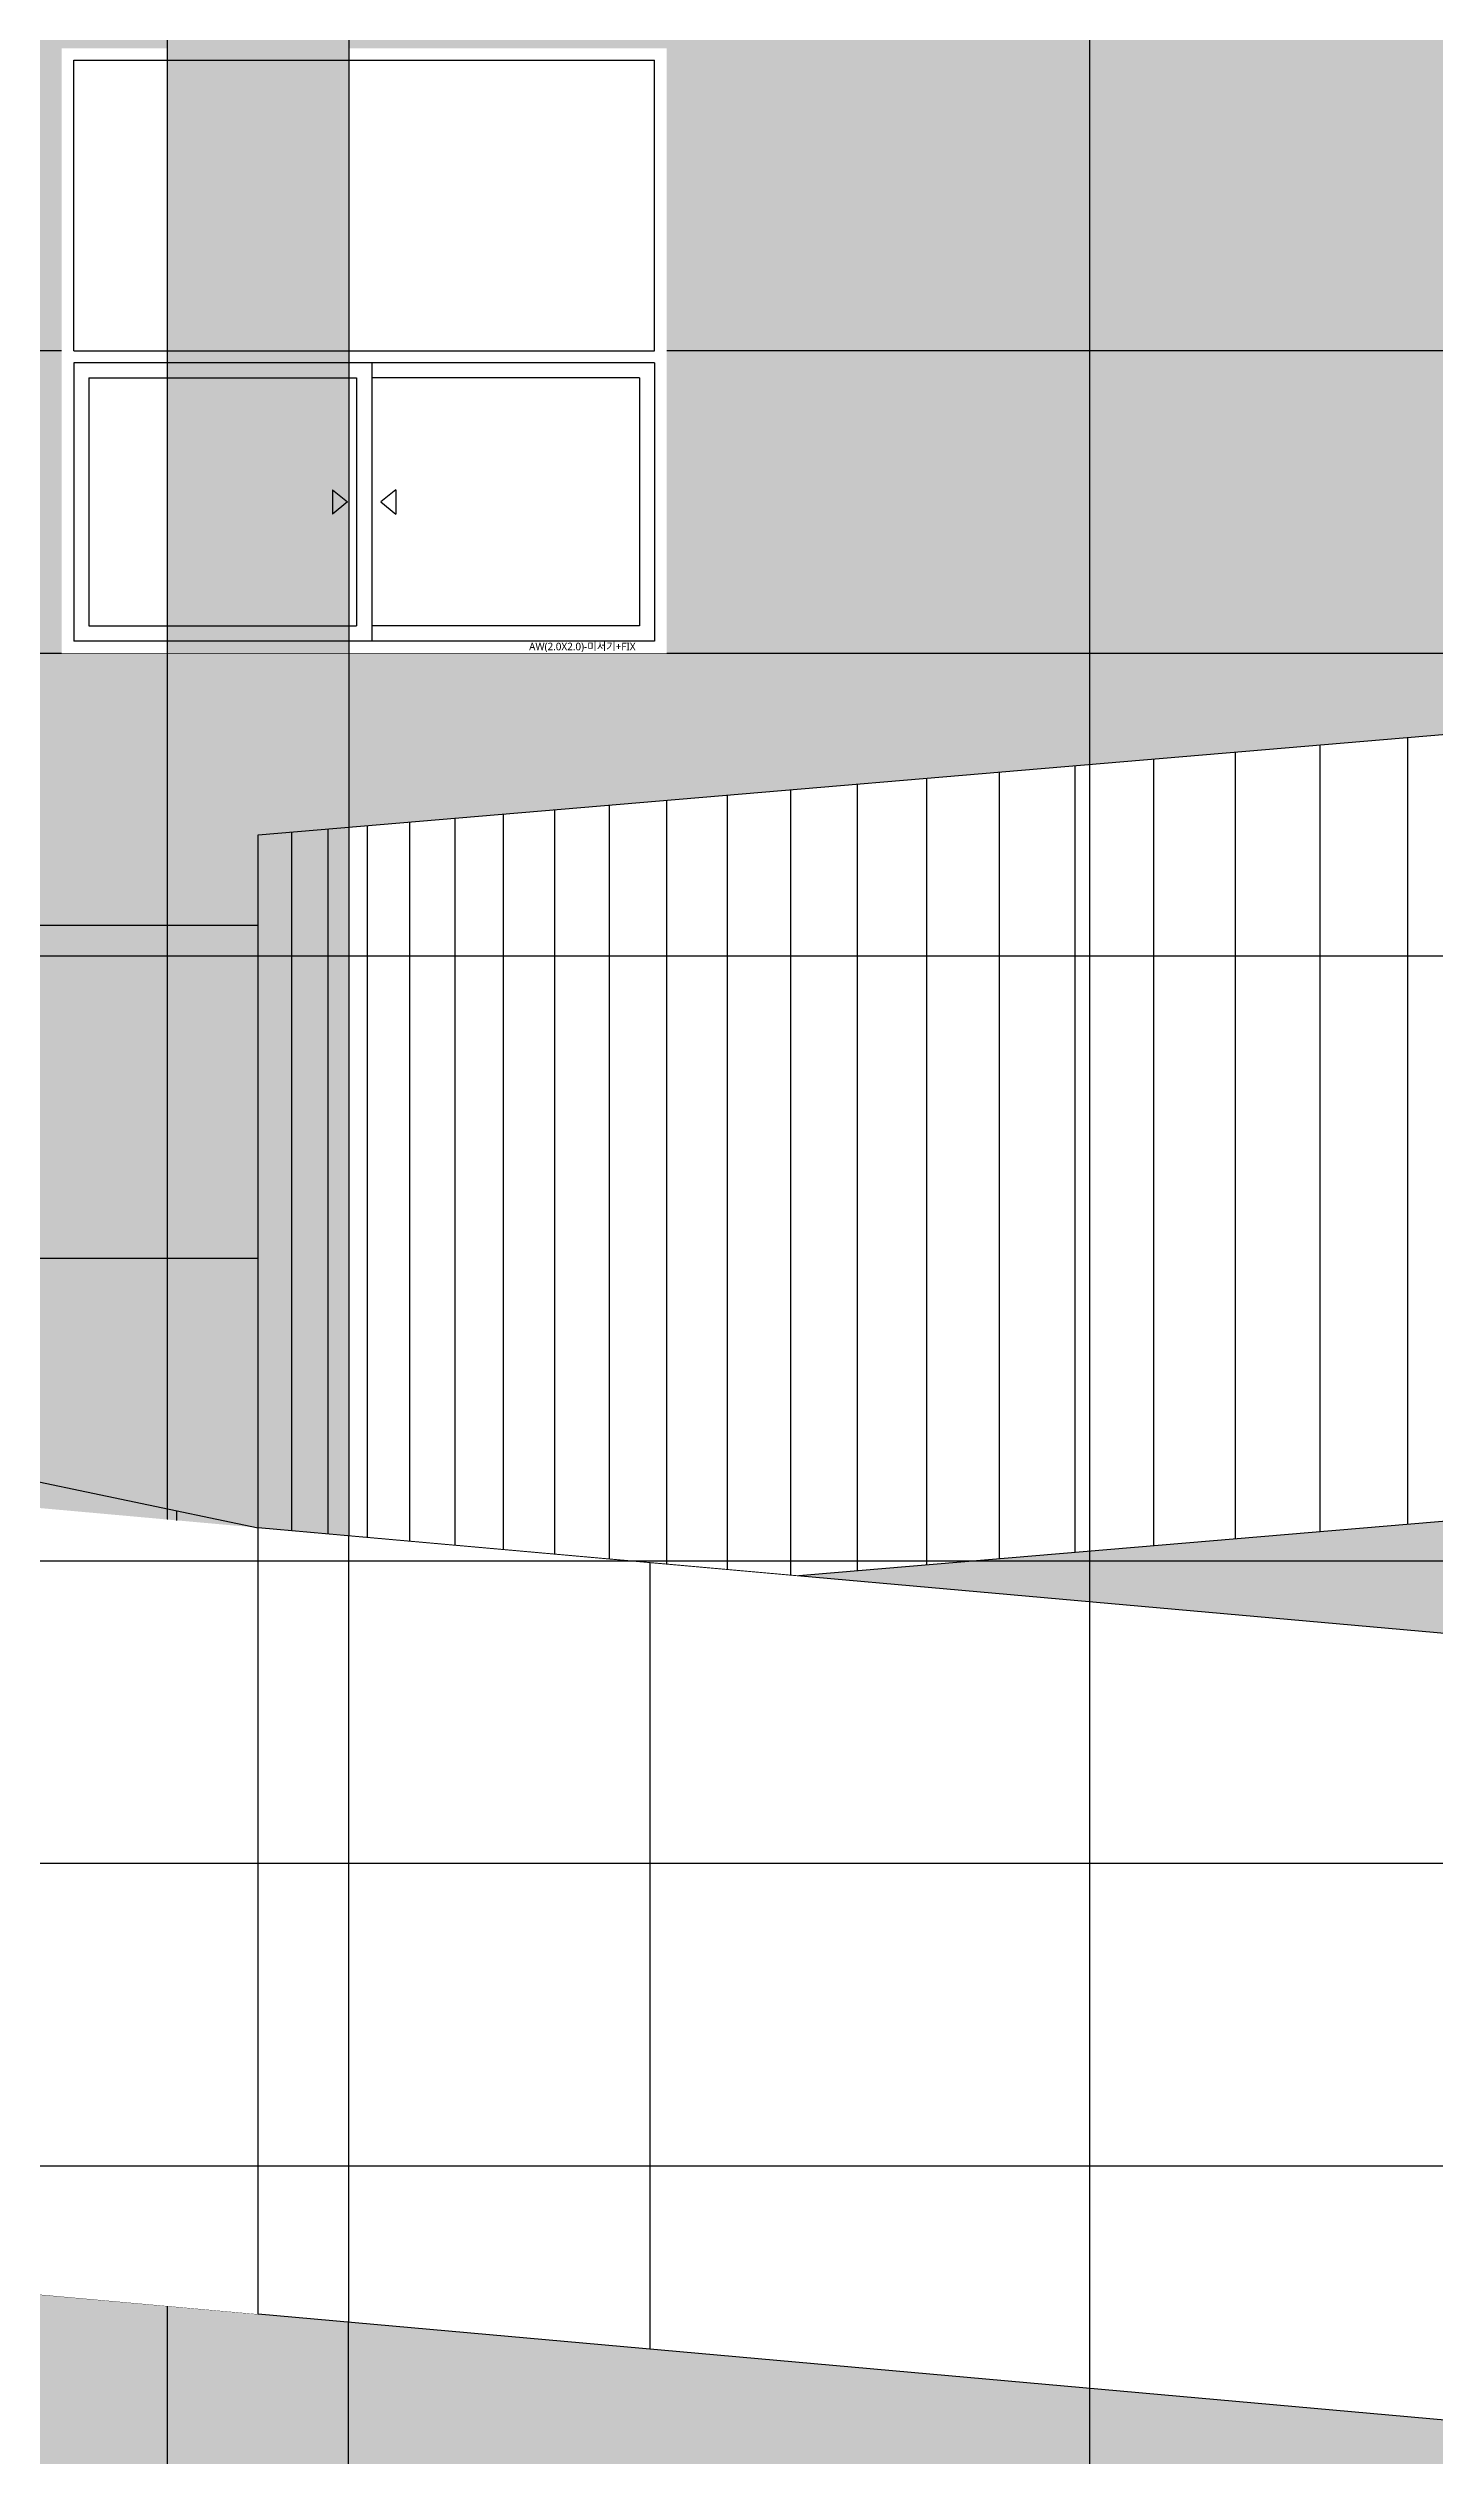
# Model space of a CAD drawing. Header units: millimetres. Extents: x 37653813 to 38677796, y 586285 to 874285.
# Drawn here: x 38244621 to 38249207, y 675376 to 683334 of the extents above; entities that cross this region are included whole.
import ezdxf

# ---------------------------------------------------------------- set-up
doc = ezdxf.new("R2010")
doc.units = ezdxf.units.MM
doc.header["$LTSCALE"] = 1000
doc.header["$MEASUREMENT"] = 0
doc.layers.get('0').update_dxf_attribs({"linetype": 'CONTINUOUS'})
doc.layers.get('Defpoints').update_dxf_attribs({"color": 161, "linetype": 'CONTINUOUS'})
for name, color, linetype in [('cen', 1, 'CONTINUOUS'), ('ELE-3', 7, 'CONTINUOUS'), ('ELE4', 4, 'CONTINUOUS'), ('HAT-251', 251, 'CONTINUOUS'), ('RAMP-ELE2', 4, 'CONTINUOUS'), ('WID', 4, 'CONTINUOUS'), ('WIN-G', 252, 'CONTINUOUS'), ('램프좌측면', 7, 'CONTINUOUS'), ('먹-적색 14', 14, 'CONTINUOUS'), ('먹-적색(가로선) 26', 26, 'CONTINUOUS')]:
    doc.layers.add(name, color=color, linetype=linetype)
doc.styles.add('나눔바른고딕', font='NanumBarunGothic.ttf')

# ---------------------------------------------------------------- blocks, each defined once
blk = doc.blocks.new('sdmklfsdfsdf')
at = {"layer": 'cen', "ltscale": 5}
blk.add_line((38172115.7, 816642.5), (38329335, 816642.5), dxfattribs=at)
blk = doc.blocks.new('램프 서측입면')
at = {"layer": 'HAT-251', "ltscale": 0.1}
h = blk.add_hatch(color=256, dxfattribs=at)
h.dxf.hatch_style = 1
h.paths.add_polyline_path([(25500, 37709.3), (25200, 37736.3), (25200, 30336.3), (25800, 30282.5), (25798.8, 37682.9)])
at = {"layer": 'ELE-3', "ltscale": 1000}
for points in [[(25200, 40336.3), (25200, 48836.3)], [(25200, 30336.3), (25200, 37736.3)], [(25798.8, 30282.7), (25798.8, 37682.9)]]:
    blk.add_lwpolyline(points, dxfattribs=at)
at = {"layer": 'HAT-251', "ltscale": 0.1}
blk.add_line((25230, 40365.5), (25230, 40333.6), dxfattribs=at)
blk.add_line((25230, 40365.5), (25230, 40333.6), dxfattribs=at)
blk.add_wipeout([(43500, 44121.7), (43500, 41521.7), (25500, 40000), (25500, 42600)]).dxf.layer = 'ELE4'
h = blk.add_hatch(color=256, dxfattribs=at)
h.dxf.hatch_style = 1
h.paths.add_polyline_path([(25500, 48809.3), (25200, 48836.3), (25200, 40336.3), (25800, 40282.5), (25798.8, 48782.7)])
at = {"layer": 'ELE-3', "ltscale": 1000}
blk.add_lwpolyline([(25800, 40282.5), (25800, 48782.8)], dxfattribs=at)
at = {"layer": 'HAT-251', "ltscale": 0.1}
for p, q in [((29300, 42921.2), (29300, 40321.2)), ((28200, 42828.3), (28200, 40228.3)), ((28460, 42850.2), (28460, 40250.2)), ((28730, 42873.1), (28730, 40273.1)), ((29010, 42896.7), (29010, 40296.7)), ((27260, 42748.8), (27260, 40148.8)), ((27480, 42767.4), (27480, 40167.4)), ((27710, 42786.8), (27710, 40186.8)), ((27950, 42807.1), (27950, 40207.1)), ((26310, 42668.5), (26310, 40237)), ((26480, 42682.8), (26480, 40221.9)), ((26660, 42698.1), (26660, 40205.8)), ((26850, 42714.1), (26850, 40188.9)), ((27050, 42731), (27050, 40131)), ((25610, 42609.3), (25610, 40299.5)), ((25730, 42619.4), (25730, 40288.8)), ((25860, 42630.4), (25860, 40277.2)), ((26000, 42642.3), (26000, 40264.7)), ((26150, 42655), (26150, 40251.3))]:
    blk.add_line(p, q, dxfattribs=at)
at = {"layer": 'RAMP-ELE2', "ltscale": 0.1}
for p, q in [((25500, 42600), (43500, 44121.7)), ((25500, 40000), (25500, 42600)), ((25500, 40000), (43500, 41521.7)), ((25500, 37709.3), (0, 40000))]:
    blk.add_line(p, q, dxfattribs=at)
blk.add_wipeout([(0, 40000), (0, 42600), (25500, 40309.3), (25500, 37709.3)]).dxf.layer = 'RAMP-ELE2'
at = {"layer": 'HAT-251', "ltscale": 0.1}
blk.add_line((25230, 40365.5), (25230, 40333.6), dxfattribs=at)
blk.add_wipeout([(25500, 37709.3), (25500, 40309.3), (43500, 38703.1), (43500, 36103.1)]).dxf.layer = 'ELE4'
for p, q in [((25798.8, 40282.7), (25798.8, 37682.7)), ((26794.9, 40193.8), (26794.9, 37593.8))]:
    blk.add_line(p, q, dxfattribs=at)
at = {"layer": 'RAMP-ELE2', "ltscale": 0.1}
for p, q in [((14500, 42600), (25500, 40309.3)), ((25500, 37709.3), (25500, 40309.3)), ((43500, 38703.1), (25500, 40309.3)), ((43500, 36103.1), (25500, 37709.3))]:
    blk.add_line(p, q, dxfattribs=at)
blk = doc.blocks.new('A$C7b43b290')
at = {"ltscale": 1000}
blk.add_wipeout([(93.8, 2010.4), (2093.8, 2010.4), (2093.8, 10.4), (93.8, 10.4)], dxfattribs=at).dxf.layer = 'WID'
at = {"layer": 'WID', "ltscale": 1000}
for p, q in [((133.8, 1970.4), (2053.8, 1970.4)), ((133.8, 1010.4), (133.8, 1970.4)), ((2053.8, 1010.4), (2053.8, 1970.4)), ((2053.8, 970.4), (133.8, 970.4)), ((133.8, 970.4), (133.8, 50.4)), ((1118.8, 970.4), (1118.8, 50.4)), ((2053.8, 970.4), (2053.8, 50.4)), ((2053.8, 50.4), (133.8, 50.4))]:
    blk.add_line(p, q, dxfattribs=at)
blk.add_lwpolyline([(133.8, 1010.4), (2053.8, 1010.4)], dxfattribs=at)
at = {"layer": 'WIN-G'}
for p, q in [((183.8, 920.4), (183.8, 100.4)), ((183.8, 920.4), (1068.8, 920.4)), ((1068.8, 920.4), (1068.8, 100.4)), ((2003.8, 920.4), (1118.8, 920.4)), ((2003.8, 920.4), (2003.8, 100.4)), ((988.8, 550.4), (1038.8, 510.4)), ((988.8, 550.4), (988.8, 470.4)), ((1038.8, 510.4), (988.8, 470.4)), ((1198.8, 550.4), (1148.8, 510.4)), ((1148.8, 510.4), (1198.8, 470.4)), ((1198.8, 550.4), (1198.8, 470.4)), ((183.8, 100.4), (1068.8, 100.4)), ((2003.8, 100.4), (1118.8, 100.4))]:
    blk.add_line(p, q, dxfattribs=at)
at = {"layer": 'Defpoints', "style": '나눔바른고딕'}
blk.add_text('AW(2.0X2.0)-미서기+FIX', height=25, dxfattribs=at).set_placement((1639.3, 20))

msp = doc.modelspace()

# ---------------------------------------------------------------- hatches: boundary and pattern name
at = {"layer": '먹-적색 14', "ltscale": 0.1}
h = msp.add_hatch(dxfattribs=at)
h.set_pattern_fill('DOTS', color=256, scale=3000)
h.paths.add_polyline_path([(38263416.3, 691934.4), (38256416.3, 691934.4), (38256416.3, 691934.4), (38219816.3, 691934.4), (38219816.3, 639334.4), (38275566.3, 639334.4), (38275566.3, 691934.4)])

# ---------------------------------------------------------------- linework, layer by layer
at = {"layer": '먹-적색(가로선) 26', "ltscale": 0.1}
for points in [[(38220716.3, 682334.4), (38275566.3, 682334.4)], [(38220716.3, 681334.4), (38275566.3, 681334.4)], [(38220716.3, 679334.4), (38275566.3, 679334.4)]]:
    msp.add_lwpolyline(points, dxfattribs=at)

# ---------------------------------------------------------------- next in the draw order: block references
at = {"ltscale": 0.1}
msp.add_blockref('A$C7b43b290', (38244572.6, 681323.9), dxfattribs=at)

# ---------------------------------------------------------------- next in the draw order: block references
at = {"xscale": -1}
msp.add_blockref('sdmklfsdfsdf', (76523541.7, -136208.1), dxfattribs=at)

# ---------------------------------------------------------------- next in the draw order: block references
at = {"layer": '램프좌측면'}
msp.add_blockref('램프 서측입면', (38219816.3, 638134.4), dxfattribs=at)

# ---------------------------------------------------------------- next in the draw order: linework, layer by layer
at = {"layer": 'cen', "ltscale": 5}
msp.add_lwpolyline([(38248066.3, 613334.4), (38248066.3, 700227.2)], dxfattribs=at)
at = {"layer": '먹-적색(가로선) 26', "ltscale": 0.1}
for points in [[(38220716.3, 680334.4), (38275566.3, 680334.4)], [(38220716.3, 678334.4), (38275566.3, 678334.4)], [(38220716.3, 677334.4), (38275566.3, 677334.4)], [(38220716.3, 676334.4), (38275566.3, 676334.4)]]:
    msp.add_lwpolyline(points, dxfattribs=at)

doc.saveas('drawing.dxf')
